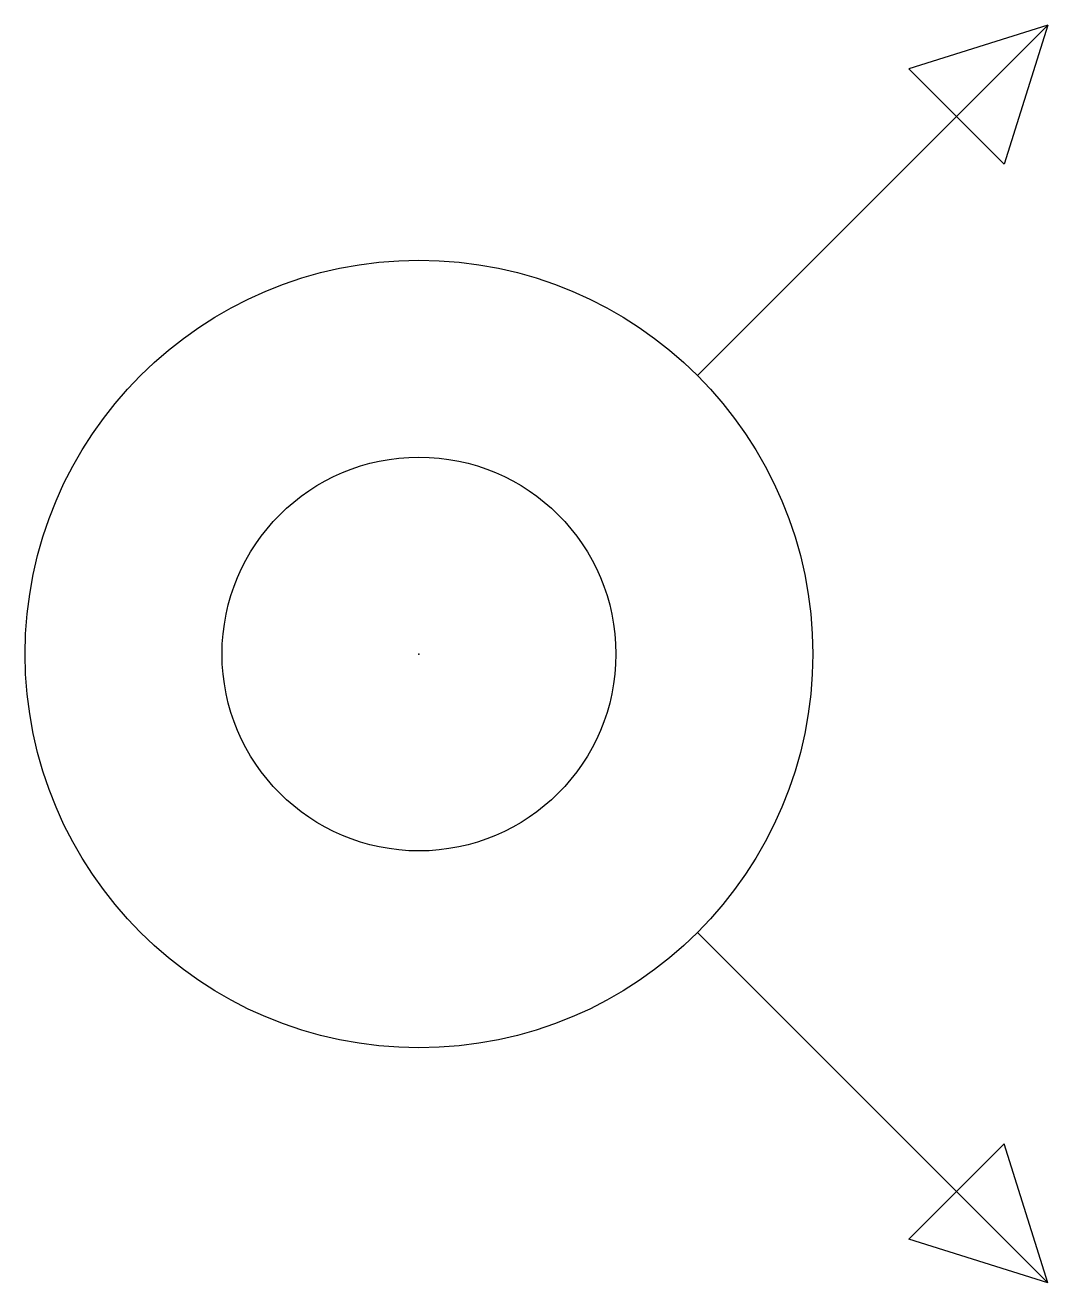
# Model space of a CAD drawing. Header units: metres. Extents: x 132.51468 to 132.51987, y 114.76601 to 114.7724.
import ezdxf

# ---------------------------------------------------------------- set-up
doc = ezdxf.new("R2010")
doc.units = ezdxf.units.M
doc.header["$MEASUREMENT"] = 0

msp = doc.modelspace()

# ---------------------------------------------------------------- linework, layer by layer
at = {"color": 14}
for p, q in [((132.5180901, 114.7706185), (132.5198694, 114.7723978)), ((132.5198694, 114.7723978), (132.5191629, 114.7721753)), ((132.5198694, 114.7723978), (132.5196469, 114.7716913)), ((132.5191629, 114.7721753), (132.5194049, 114.7719333)), ((132.5196469, 114.7716913), (132.5194049, 114.7719333)), ((132.5180901, 114.7677901), (132.5198694, 114.7660109)), ((132.5196469, 114.7667174), (132.5194049, 114.7664754)), ((132.5198694, 114.7660109), (132.5196469, 114.7667174)), ((132.5191629, 114.7662333), (132.5194049, 114.7664754)), ((132.5198694, 114.7660109), (132.5191629, 114.7662333))]:
    msp.add_line(p, q, dxfattribs=at)
for radius in [0.002, 0.001]:
    msp.add_circle((132.5166759, 114.7692043), radius, dxfattribs=at)
msp.add_point((132.5166759, 114.7692043), dxfattribs=at)

doc.saveas('drawing.dxf')
